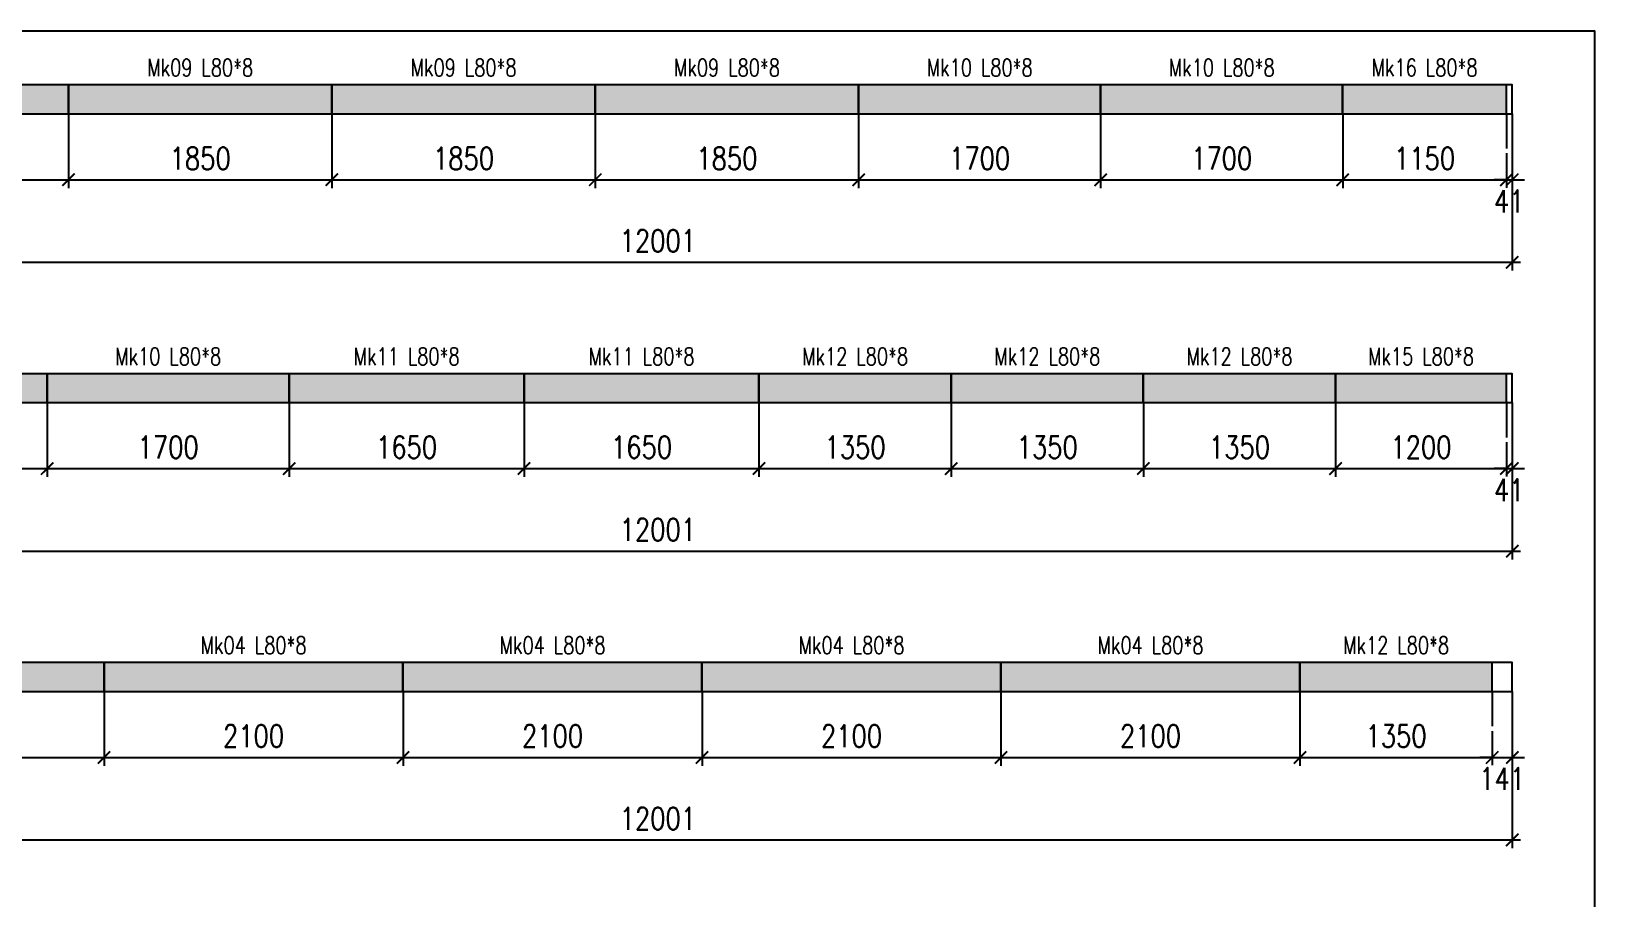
# Model space of a CAD drawing. Header units: millimetres. Extents: x -56 to 421004, y -1 to 91234.
# Drawn here: x 207586 to 218567, y 72323 to 78410 of the extents above; entities that cross this region are included whole.
import ezdxf
from ezdxf.enums import TextEntityAlignment as Align

# ---------------------------------------------------------------- set-up
doc = ezdxf.new("R2010")
doc.units = ezdxf.units.MM
doc.styles.add('EasyCutStyle', font='romans.shx', dxfattribs={"width": 0.8})
doc.styles.add('EasyCutStyleOptimezeBars', font='Romans.shx', dxfattribs={"width": 0.8})
doc.dimstyles.new('EasyCutDimOptimezeBars', dxfattribs={"dimscale": 57.971, "dimtxt": 2.7, "dimasz": 1.5, "dimexe": 1, "dimexo": 0, "dimgap": 1.25, "dimtad": 1, "dimdec": 1, "dimrnd": 0.5, "dimzin": 12, "dimdsep": 46, "dimtxsty": 'EasyCutStyleOptimezeBars', "dimblk": 'ARCHTICK', "dimblk1": 'ARCHTICK', "dimblk2": 'ARCHTICK', "dimcen": 1, "dimdle": 1, "dimclrd": 1, "dimclre": 1, "dimclrt": 3, "dimadec": 3, "dimazin": 0, "dimtfac": 1, "dimtdec": 1, "dimtix": 1, "dimtmove": 0, "dimatfit": 3, "dimfxl": 1, "dimtfill": 1, "dimtolj": 1, "dimtzin": 0, "dimarcsym": 0})

# ---------------------------------------------------------------- blocks, each defined once
blk = doc.blocks.new('_ArchTick')
at = {"color": 0, "linetype": 'ByBlock', "const_width": 0.15}
blk.add_lwpolyline([(-0.5, -0.5), (0.5, 0.5)], dxfattribs=at)
blk = doc.blocks.new('*D1241')
at = {"color": 1, "lineweight": -2}
for p, q in [((205997, 77831), (205997, 77309)), ((207847, 77831), (207847, 77309)), ((205939, 77367), (207905, 77367))]:
    blk.add_line(p, q, dxfattribs=at)
at = {"layer": 'Defpoints', "color": 0}
for p in [(205997, 77831), (207847, 77831), (207847, 77367)]:
    blk.add_point(p, dxfattribs=at)
at = {"color": 1, "lineweight": -2, "xscale": 86.9637, "yscale": 86.9637, "zscale": 86.9637, "rotation": 180}
blk.add_blockref('_ArchTick', (205997, 77367), dxfattribs=at)
at = {"color": 1, "lineweight": -2, "xscale": 86.9637, "yscale": 86.9637, "zscale": 86.9637}
blk.add_blockref('_ArchTick', (207847, 77367), dxfattribs=at)
at = {"color": 3, "insert": (206922, 77517), "char_height": 156.5, "attachment_point": 5, "style": 'EasyCutStyleOptimezeBars', "bg_fill": 3, "box_fill_scale": 1.1, "bg_fill_color": 256, "bg_fill_true_color": 13158600, "bg_fill_transparency": 9105272}
blk.add_mtext('\\A1;1850', dxfattribs=at)
blk = doc.blocks.new('*D1242')
at = {"color": 1, "lineweight": -2}
for p, q in [((207847, 77831), (207847, 77309)), ((209697, 77831), (209697, 77309)), ((207789, 77367), (209755, 77367))]:
    blk.add_line(p, q, dxfattribs=at)
at = {"layer": 'Defpoints', "color": 0}
for p in [(207847, 77831), (209697, 77831), (209697, 77367)]:
    blk.add_point(p, dxfattribs=at)
at = {"color": 1, "lineweight": -2, "xscale": 86.9637, "yscale": 86.9637, "zscale": 86.9637, "rotation": 180}
blk.add_blockref('_ArchTick', (207847, 77367), dxfattribs=at)
at = {"color": 1, "lineweight": -2, "xscale": 86.9637, "yscale": 86.9637, "zscale": 86.9637}
blk.add_blockref('_ArchTick', (209697, 77367), dxfattribs=at)
at = {"color": 3, "insert": (208772, 77517), "char_height": 156.5, "attachment_point": 5, "style": 'EasyCutStyleOptimezeBars', "bg_fill": 3, "box_fill_scale": 1.1, "bg_fill_color": 256, "bg_fill_true_color": 13158600, "bg_fill_transparency": 0}
blk.add_mtext('\\A1;1850', dxfattribs=at)
blk = doc.blocks.new('*D1243')
at = {"color": 1, "lineweight": -2}
for p, q in [((209697, 77831), (209697, 77309)), ((211547, 77831), (211547, 77309)), ((209639, 77367), (211605, 77367))]:
    blk.add_line(p, q, dxfattribs=at)
at = {"layer": 'Defpoints', "color": 0}
for p in [(209697, 77831), (211547, 77831), (211547, 77367)]:
    blk.add_point(p, dxfattribs=at)
at = {"color": 1, "lineweight": -2, "xscale": 86.9637, "yscale": 86.9637, "zscale": 86.9637, "rotation": 180}
blk.add_blockref('_ArchTick', (209697, 77367), dxfattribs=at)
at = {"color": 1, "lineweight": -2, "xscale": 86.9637, "yscale": 86.9637, "zscale": 86.9637}
blk.add_blockref('_ArchTick', (211547, 77367), dxfattribs=at)
at = {"color": 3, "insert": (210622, 77517), "char_height": 156.5, "attachment_point": 5, "style": 'EasyCutStyleOptimezeBars', "bg_fill": 3, "box_fill_scale": 1.1, "bg_fill_color": 256, "bg_fill_true_color": 13158600, "bg_fill_transparency": 3211264}
blk.add_mtext('\\A1;1850', dxfattribs=at)
blk = doc.blocks.new('*D1244')
at = {"color": 1, "lineweight": -2}
for p, q in [((211547, 77831), (211547, 77309)), ((213397, 77831), (213397, 77309)), ((211489, 77367), (213455, 77367))]:
    blk.add_line(p, q, dxfattribs=at)
at = {"layer": 'Defpoints', "color": 0}
for p in [(211547, 77831), (213397, 77831), (213397, 77367)]:
    blk.add_point(p, dxfattribs=at)
at = {"color": 1, "lineweight": -2, "xscale": 86.9637, "yscale": 86.9637, "zscale": 86.9637, "rotation": 180}
blk.add_blockref('_ArchTick', (211547, 77367), dxfattribs=at)
at = {"color": 1, "lineweight": -2, "xscale": 86.9637, "yscale": 86.9637, "zscale": 86.9637}
blk.add_blockref('_ArchTick', (213397, 77367), dxfattribs=at)
at = {"color": 3, "insert": (212472, 77517), "char_height": 156.5, "attachment_point": 5, "style": 'EasyCutStyleOptimezeBars', "bg_fill": 3, "box_fill_scale": 1.1, "bg_fill_color": 256, "bg_fill_true_color": 13158600, "bg_fill_transparency": 4211472}
blk.add_mtext('\\A1;1850', dxfattribs=at)
blk = doc.blocks.new('*D1245')
at = {"color": 1, "lineweight": -2}
for p, q in [((213397, 77831), (213397, 77309)), ((215097, 77831), (215097, 77309)), ((213339, 77367), (215155, 77367))]:
    blk.add_line(p, q, dxfattribs=at)
at = {"layer": 'Defpoints', "color": 0}
for p in [(213397, 77831), (215097, 77831), (215097, 77367)]:
    blk.add_point(p, dxfattribs=at)
at = {"color": 1, "lineweight": -2, "xscale": 86.9637, "yscale": 86.9637, "zscale": 86.9637, "rotation": 180}
blk.add_blockref('_ArchTick', (213397, 77367), dxfattribs=at)
at = {"color": 1, "lineweight": -2, "xscale": 86.9637, "yscale": 86.9637, "zscale": 86.9637}
blk.add_blockref('_ArchTick', (215097, 77367), dxfattribs=at)
at = {"color": 3, "insert": (214247, 77517), "char_height": 156.5, "attachment_point": 5, "style": 'EasyCutStyleOptimezeBars', "bg_fill": 3, "box_fill_scale": 1.1, "bg_fill_color": 256, "bg_fill_true_color": 13158600, "bg_fill_transparency": 0}
blk.add_mtext('\\A1;1700', dxfattribs=at)
blk = doc.blocks.new('*D1246')
at = {"color": 1, "lineweight": -2}
for p, q in [((215097, 77831), (215097, 77309)), ((216797, 77831), (216797, 77309)), ((215039, 77367), (216855, 77367))]:
    blk.add_line(p, q, dxfattribs=at)
at = {"layer": 'Defpoints', "color": 0}
for p in [(215097, 77831), (216797, 77831), (216797, 77367)]:
    blk.add_point(p, dxfattribs=at)
at = {"color": 1, "lineweight": -2, "xscale": 86.9637, "yscale": 86.9637, "zscale": 86.9637, "rotation": 180}
blk.add_blockref('_ArchTick', (215097, 77367), dxfattribs=at)
at = {"color": 1, "lineweight": -2, "xscale": 86.9637, "yscale": 86.9637, "zscale": 86.9637}
blk.add_blockref('_ArchTick', (216797, 77367), dxfattribs=at)
at = {"color": 3, "insert": (215947, 77517), "char_height": 156.5, "attachment_point": 5, "style": 'EasyCutStyleOptimezeBars', "bg_fill": 3, "box_fill_scale": 1.1, "bg_fill_color": 256, "bg_fill_true_color": 13158600, "bg_fill_transparency": 0}
blk.add_mtext('\\A1;1700', dxfattribs=at)
blk = doc.blocks.new('*D1247')
at = {"color": 1, "lineweight": -2}
for p, q in [((216797, 77831), (216797, 77309)), ((217947, 77831), (217947, 77309)), ((216739, 77367), (218005, 77367))]:
    blk.add_line(p, q, dxfattribs=at)
at = {"layer": 'Defpoints', "color": 0}
for p in [(216797, 77831), (217947, 77831), (217947, 77367)]:
    blk.add_point(p, dxfattribs=at)
at = {"color": 1, "lineweight": -2, "xscale": 86.9637, "yscale": 86.9637, "zscale": 86.9637, "rotation": 180}
blk.add_blockref('_ArchTick', (216797, 77367), dxfattribs=at)
at = {"color": 1, "lineweight": -2, "xscale": 86.9637, "yscale": 86.9637, "zscale": 86.9637}
blk.add_blockref('_ArchTick', (217947, 77367), dxfattribs=at)
at = {"color": 3, "insert": (217372, 77517), "char_height": 156.5, "attachment_point": 5, "style": 'EasyCutStyleOptimezeBars', "bg_fill": 3, "box_fill_scale": 1.1, "bg_fill_color": 256, "bg_fill_true_color": 13158600, "bg_fill_transparency": 6116656}
blk.add_mtext('\\A1;1150', dxfattribs=at)
blk = doc.blocks.new('*D1248')
at = {"color": 1, "lineweight": -2}
for p, q in [((217947, 77831), (217947, 77309)), ((217988, 77831), (217988, 77309)), ((217947, 77367), (217860, 77367)), ((217947, 77367), (217988, 77367)), ((217988, 77367), (218075, 77367))]:
    blk.add_line(p, q, dxfattribs=at)
at = {"layer": 'Defpoints', "color": 0}
for p in [(217947, 77831), (217988, 77831), (217988, 77367)]:
    blk.add_point(p, dxfattribs=at)
at = {"color": 1, "lineweight": -2, "xscale": 86.9637, "yscale": 86.9637, "zscale": 86.9637}
blk.add_blockref('_ArchTick', (217947, 77367), dxfattribs=at)
at = {"color": 1, "lineweight": -2, "xscale": 86.9637, "yscale": 86.9637, "zscale": 86.9637, "rotation": 180}
blk.add_blockref('_ArchTick', (217988, 77367), dxfattribs=at)
at = {"color": 3, "char_height": 156.5, "attachment_point": 5, "style": 'EasyCutStyleOptimezeBars', "bg_fill": 3, "box_fill_scale": 1.1, "bg_fill_color": 256, "bg_fill_true_color": 13158600}
for s, insert, bg_fill_transparency in [('\\A1;', (217967, 77570), 6056976), ('\\A1;41', (217967, 77216), 9101660)]:
    blk.add_mtext(s, dxfattribs=dict(at, insert=insert, bg_fill_transparency=bg_fill_transparency))
blk = doc.blocks.new('*D1249')
at = {"color": 1, "lineweight": -2}
for p, q in [((205987, 77831), (205987, 76729)), ((217988, 77831), (217988, 76729)), ((205929, 76787), (218046, 76787))]:
    blk.add_line(p, q, dxfattribs=at)
at = {"layer": 'Defpoints', "color": 0}
for p in [(205987, 77831), (217988, 77831), (217988, 76787)]:
    blk.add_point(p, dxfattribs=at)
at = {"color": 1, "lineweight": -2, "xscale": 86.9637, "yscale": 86.9637, "zscale": 86.9637, "rotation": 180}
blk.add_blockref('_ArchTick', (205987, 76787), dxfattribs=at)
at = {"color": 1, "lineweight": -2, "xscale": 86.9637, "yscale": 86.9637, "zscale": 86.9637}
blk.add_blockref('_ArchTick', (217988, 76787), dxfattribs=at)
at = {"color": 3, "insert": (211987, 76938), "char_height": 156.5, "attachment_point": 5, "style": 'EasyCutStyleOptimezeBars', "bg_fill": 3, "box_fill_scale": 1.1, "bg_fill_color": 256, "bg_fill_true_color": 13158600, "bg_fill_transparency": 6168064}
blk.add_mtext('\\A1;12001', dxfattribs=at)
blk = doc.blocks.new('*D1251')
at = {"color": 1, "lineweight": -2}
for p, q in [((205997, 75801), (205997, 75280)), ((207697, 75801), (207697, 75280)), ((205939, 75338), (207755, 75338))]:
    blk.add_line(p, q, dxfattribs=at)
at = {"layer": 'Defpoints', "color": 0}
for p in [(205997, 75801), (207697, 75801), (207697, 75338)]:
    blk.add_point(p, dxfattribs=at)
at = {"color": 1, "lineweight": -2, "xscale": 86.9637, "yscale": 86.9637, "zscale": 86.9637, "rotation": 180}
blk.add_blockref('_ArchTick', (205997, 75338), dxfattribs=at)
at = {"color": 1, "lineweight": -2, "xscale": 86.9637, "yscale": 86.9637, "zscale": 86.9637}
blk.add_blockref('_ArchTick', (207697, 75338), dxfattribs=at)
at = {"color": 3, "insert": (206847, 75488), "char_height": 156.5, "attachment_point": 5, "style": 'EasyCutStyleOptimezeBars', "bg_fill": 3, "box_fill_scale": 1.1, "bg_fill_color": 256, "bg_fill_true_color": 13158600, "bg_fill_transparency": 6354220}
blk.add_mtext('\\A1;1700', dxfattribs=at)
blk = doc.blocks.new('*D1252')
at = {"color": 1, "lineweight": -2}
for p, q in [((207697, 75801), (207697, 75280)), ((209397, 75801), (209397, 75280)), ((207639, 75338), (209455, 75338))]:
    blk.add_line(p, q, dxfattribs=at)
at = {"layer": 'Defpoints', "color": 0}
for p in [(207697, 75801), (209397, 75801), (209397, 75338)]:
    blk.add_point(p, dxfattribs=at)
at = {"color": 1, "lineweight": -2, "xscale": 86.9637, "yscale": 86.9637, "zscale": 86.9637, "rotation": 180}
blk.add_blockref('_ArchTick', (207697, 75338), dxfattribs=at)
at = {"color": 1, "lineweight": -2, "xscale": 86.9637, "yscale": 86.9637, "zscale": 86.9637}
blk.add_blockref('_ArchTick', (209397, 75338), dxfattribs=at)
at = {"color": 3, "insert": (208547, 75488), "char_height": 156.5, "attachment_point": 5, "style": 'EasyCutStyleOptimezeBars', "bg_fill": 3, "box_fill_scale": 1.1, "bg_fill_color": 256, "bg_fill_true_color": 13158600, "bg_fill_transparency": 9111980}
blk.add_mtext('\\A1;1700', dxfattribs=at)
blk = doc.blocks.new('*D1253')
at = {"color": 1, "lineweight": -2}
for p, q in [((209397, 75801), (209397, 75280)), ((211047, 75801), (211047, 75280)), ((209339, 75338), (211105, 75338))]:
    blk.add_line(p, q, dxfattribs=at)
at = {"layer": 'Defpoints', "color": 0}
for p in [(209397, 75801), (211047, 75801), (211047, 75338)]:
    blk.add_point(p, dxfattribs=at)
at = {"color": 1, "lineweight": -2, "xscale": 86.9637, "yscale": 86.9637, "zscale": 86.9637, "rotation": 180}
blk.add_blockref('_ArchTick', (209397, 75338), dxfattribs=at)
at = {"color": 1, "lineweight": -2, "xscale": 86.9637, "yscale": 86.9637, "zscale": 86.9637}
blk.add_blockref('_ArchTick', (211047, 75338), dxfattribs=at)
at = {"color": 3, "insert": (210222, 75488), "char_height": 156.5, "attachment_point": 5, "style": 'EasyCutStyleOptimezeBars', "bg_fill": 3, "box_fill_scale": 1.1, "bg_fill_color": 256, "bg_fill_true_color": 13158600, "bg_fill_transparency": 6504400}
blk.add_mtext('\\A1;1650', dxfattribs=at)
blk = doc.blocks.new('*D1254')
at = {"color": 1, "lineweight": -2}
for p, q in [((211047, 75801), (211047, 75280)), ((212697, 75801), (212697, 75280)), ((210989, 75338), (212755, 75338))]:
    blk.add_line(p, q, dxfattribs=at)
at = {"layer": 'Defpoints', "color": 0}
for p in [(211047, 75801), (212697, 75801), (212697, 75338)]:
    blk.add_point(p, dxfattribs=at)
at = {"color": 1, "lineweight": -2, "xscale": 86.9637, "yscale": 86.9637, "zscale": 86.9637, "rotation": 180}
blk.add_blockref('_ArchTick', (211047, 75338), dxfattribs=at)
at = {"color": 1, "lineweight": -2, "xscale": 86.9637, "yscale": 86.9637, "zscale": 86.9637}
blk.add_blockref('_ArchTick', (212697, 75338), dxfattribs=at)
at = {"color": 3, "insert": (211872, 75488), "char_height": 156.5, "attachment_point": 5, "style": 'EasyCutStyleOptimezeBars', "bg_fill": 3, "box_fill_scale": 1.1, "bg_fill_color": 256, "bg_fill_true_color": 13158600, "bg_fill_transparency": 4259909}
blk.add_mtext('\\A1;1650', dxfattribs=at)
blk = doc.blocks.new('*D1255')
at = {"color": 1, "lineweight": -2}
for p, q in [((212697, 75801), (212697, 75280)), ((214047, 75801), (214047, 75280)), ((212639, 75338), (214105, 75338))]:
    blk.add_line(p, q, dxfattribs=at)
at = {"layer": 'Defpoints', "color": 0}
for p in [(212697, 75801), (214047, 75801), (214047, 75338)]:
    blk.add_point(p, dxfattribs=at)
at = {"color": 1, "lineweight": -2, "xscale": 86.9637, "yscale": 86.9637, "zscale": 86.9637, "rotation": 180}
blk.add_blockref('_ArchTick', (212697, 75338), dxfattribs=at)
at = {"color": 1, "lineweight": -2, "xscale": 86.9637, "yscale": 86.9637, "zscale": 86.9637}
blk.add_blockref('_ArchTick', (214047, 75338), dxfattribs=at)
at = {"color": 3, "insert": (213372, 75488), "char_height": 156.5, "attachment_point": 5, "style": 'EasyCutStyleOptimezeBars', "bg_fill": 3, "box_fill_scale": 1.1, "bg_fill_color": 256, "bg_fill_true_color": 13158600, "bg_fill_transparency": 0}
blk.add_mtext('\\A1;1350', dxfattribs=at)
blk = doc.blocks.new('*D1256')
at = {"color": 1, "lineweight": -2}
for p, q in [((214047, 75801), (214047, 75280)), ((215397, 75801), (215397, 75280)), ((213989, 75338), (215455, 75338))]:
    blk.add_line(p, q, dxfattribs=at)
at = {"layer": 'Defpoints', "color": 0}
for p in [(214047, 75801), (215397, 75801), (215397, 75338)]:
    blk.add_point(p, dxfattribs=at)
at = {"color": 1, "lineweight": -2, "xscale": 86.9637, "yscale": 86.9637, "zscale": 86.9637, "rotation": 180}
blk.add_blockref('_ArchTick', (214047, 75338), dxfattribs=at)
at = {"color": 1, "lineweight": -2, "xscale": 86.9637, "yscale": 86.9637, "zscale": 86.9637}
blk.add_blockref('_ArchTick', (215397, 75338), dxfattribs=at)
at = {"color": 3, "insert": (214722, 75488), "char_height": 156.5, "attachment_point": 5, "style": 'EasyCutStyleOptimezeBars', "bg_fill": 3, "box_fill_scale": 1.1, "bg_fill_color": 256, "bg_fill_true_color": 13158600, "bg_fill_transparency": 4401912}
blk.add_mtext('\\A1;1350', dxfattribs=at)
blk = doc.blocks.new('*D1257')
at = {"color": 1, "lineweight": -2}
for p, q in [((215397, 75801), (215397, 75280)), ((216747, 75801), (216747, 75280)), ((215339, 75338), (216805, 75338))]:
    blk.add_line(p, q, dxfattribs=at)
at = {"layer": 'Defpoints', "color": 0}
for p in [(215397, 75801), (216747, 75801), (216747, 75338)]:
    blk.add_point(p, dxfattribs=at)
at = {"color": 1, "lineweight": -2, "xscale": 86.9637, "yscale": 86.9637, "zscale": 86.9637, "rotation": 180}
blk.add_blockref('_ArchTick', (215397, 75338), dxfattribs=at)
at = {"color": 1, "lineweight": -2, "xscale": 86.9637, "yscale": 86.9637, "zscale": 86.9637}
blk.add_blockref('_ArchTick', (216747, 75338), dxfattribs=at)
at = {"color": 3, "insert": (216072, 75488), "char_height": 156.5, "attachment_point": 5, "style": 'EasyCutStyleOptimezeBars', "bg_fill": 3, "box_fill_scale": 1.1, "bg_fill_color": 256, "bg_fill_true_color": 13158600, "bg_fill_transparency": 6525456}
blk.add_mtext('\\A1;1350', dxfattribs=at)
blk = doc.blocks.new('*D1258')
at = {"color": 1, "lineweight": -2}
for p, q in [((216747, 75801), (216747, 75280)), ((217947, 75801), (217947, 75280)), ((216689, 75338), (218005, 75338))]:
    blk.add_line(p, q, dxfattribs=at)
at = {"layer": 'Defpoints', "color": 0}
for p in [(216747, 75801), (217947, 75801), (217947, 75338)]:
    blk.add_point(p, dxfattribs=at)
at = {"color": 1, "lineweight": -2, "xscale": 86.9637, "yscale": 86.9637, "zscale": 86.9637, "rotation": 180}
blk.add_blockref('_ArchTick', (216747, 75338), dxfattribs=at)
at = {"color": 1, "lineweight": -2, "xscale": 86.9637, "yscale": 86.9637, "zscale": 86.9637}
blk.add_blockref('_ArchTick', (217947, 75338), dxfattribs=at)
at = {"color": 3, "insert": (217347, 75488), "char_height": 156.5, "attachment_point": 5, "style": 'EasyCutStyleOptimezeBars', "bg_fill": 3, "box_fill_scale": 1.1, "bg_fill_color": 256, "bg_fill_true_color": 13158600, "bg_fill_transparency": 6533984}
blk.add_mtext('\\A1;1200', dxfattribs=at)
blk = doc.blocks.new('*D1259')
at = {"color": 1, "lineweight": -2}
for p, q in [((217947, 75801), (217947, 75280)), ((217988, 75801), (217988, 75280)), ((217947, 75338), (217860, 75338)), ((217947, 75338), (217988, 75338)), ((217988, 75338), (218075, 75338))]:
    blk.add_line(p, q, dxfattribs=at)
at = {"layer": 'Defpoints', "color": 0}
for p in [(217947, 75801), (217988, 75801), (217988, 75338)]:
    blk.add_point(p, dxfattribs=at)
at = {"color": 1, "lineweight": -2, "xscale": 86.9637, "yscale": 86.9637, "zscale": 86.9637}
blk.add_blockref('_ArchTick', (217947, 75338), dxfattribs=at)
at = {"color": 1, "lineweight": -2, "xscale": 86.9637, "yscale": 86.9637, "zscale": 86.9637, "rotation": 180}
blk.add_blockref('_ArchTick', (217988, 75338), dxfattribs=at)
at = {"color": 3, "char_height": 156.5, "attachment_point": 5, "style": 'EasyCutStyleOptimezeBars', "bg_fill": 3, "box_fill_scale": 1.1, "bg_fill_color": 256, "bg_fill_true_color": 13158600, "bg_fill_transparency": 0}
for s, insert in [('\\A1;', (217967, 75540)), ('\\A1;41', (217967, 75187))]:
    blk.add_mtext(s, dxfattribs=dict(at, insert=insert))
blk = doc.blocks.new('*D1260')
at = {"color": 1, "lineweight": -2}
for p, q in [((205987, 75801), (205987, 74700)), ((217988, 75801), (217988, 74700)), ((205929, 74758), (218046, 74758))]:
    blk.add_line(p, q, dxfattribs=at)
at = {"layer": 'Defpoints', "color": 0}
for p in [(205987, 75801), (217988, 75801), (217988, 74758)]:
    blk.add_point(p, dxfattribs=at)
at = {"color": 1, "lineweight": -2, "xscale": 86.9637, "yscale": 86.9637, "zscale": 86.9637, "rotation": 180}
blk.add_blockref('_ArchTick', (205987, 74758), dxfattribs=at)
at = {"color": 1, "lineweight": -2, "xscale": 86.9637, "yscale": 86.9637, "zscale": 86.9637}
blk.add_blockref('_ArchTick', (217988, 74758), dxfattribs=at)
at = {"color": 3, "insert": (211987, 74909), "char_height": 156.5, "attachment_point": 5, "style": 'EasyCutStyleOptimezeBars', "bg_fill": 3, "box_fill_scale": 1.1, "bg_fill_color": 256, "bg_fill_true_color": 13158600, "bg_fill_transparency": 6580224}
blk.add_mtext('\\A1;12001', dxfattribs=at)
blk = doc.blocks.new('*D1262')
at = {"color": 1, "lineweight": -2}
for p, q in [((205997, 73772), (205997, 73250)), ((208097, 73772), (208097, 73250)), ((205939, 73308), (208155, 73308))]:
    blk.add_line(p, q, dxfattribs=at)
at = {"layer": 'Defpoints', "color": 0}
for p in [(205997, 73772), (208097, 73772), (208097, 73308)]:
    blk.add_point(p, dxfattribs=at)
at = {"color": 1, "lineweight": -2, "xscale": 86.9637, "yscale": 86.9637, "zscale": 86.9637, "rotation": 180}
blk.add_blockref('_ArchTick', (205997, 73308), dxfattribs=at)
at = {"color": 1, "lineweight": -2, "xscale": 86.9637, "yscale": 86.9637, "zscale": 86.9637}
blk.add_blockref('_ArchTick', (208097, 73308), dxfattribs=at)
at = {"color": 3, "insert": (207047, 73459), "char_height": 156.5, "attachment_point": 5, "style": 'EasyCutStyleOptimezeBars', "bg_fill": 3, "box_fill_scale": 1.1, "bg_fill_color": 256, "bg_fill_true_color": 13158600, "bg_fill_transparency": 0}
blk.add_mtext('\\A1;2100', dxfattribs=at)
blk = doc.blocks.new('*D1263')
at = {"color": 1, "lineweight": -2}
for p, q in [((208097, 73772), (208097, 73250)), ((210197, 73772), (210197, 73250)), ((208039, 73308), (210255, 73308))]:
    blk.add_line(p, q, dxfattribs=at)
at = {"layer": 'Defpoints', "color": 0}
for p in [(208097, 73772), (210197, 73772), (210197, 73308)]:
    blk.add_point(p, dxfattribs=at)
at = {"color": 1, "lineweight": -2, "xscale": 86.9637, "yscale": 86.9637, "zscale": 86.9637, "rotation": 180}
blk.add_blockref('_ArchTick', (208097, 73308), dxfattribs=at)
at = {"color": 1, "lineweight": -2, "xscale": 86.9637, "yscale": 86.9637, "zscale": 86.9637}
blk.add_blockref('_ArchTick', (210197, 73308), dxfattribs=at)
at = {"color": 3, "insert": (209147, 73459), "char_height": 156.5, "attachment_point": 5, "style": 'EasyCutStyleOptimezeBars', "bg_fill": 3, "box_fill_scale": 1.1, "bg_fill_color": 256, "bg_fill_true_color": 13158600, "bg_fill_transparency": 9115592}
blk.add_mtext('\\A1;2100', dxfattribs=at)
blk = doc.blocks.new('*D1264')
at = {"color": 1, "lineweight": -2}
for p, q in [((210197, 73772), (210197, 73250)), ((212297, 73772), (212297, 73250)), ((210139, 73308), (212355, 73308))]:
    blk.add_line(p, q, dxfattribs=at)
at = {"layer": 'Defpoints', "color": 0}
for p in [(210197, 73772), (212297, 73772), (212297, 73308)]:
    blk.add_point(p, dxfattribs=at)
at = {"color": 1, "lineweight": -2, "xscale": 86.9637, "yscale": 86.9637, "zscale": 86.9637, "rotation": 180}
blk.add_blockref('_ArchTick', (210197, 73308), dxfattribs=at)
at = {"color": 1, "lineweight": -2, "xscale": 86.9637, "yscale": 86.9637, "zscale": 86.9637}
blk.add_blockref('_ArchTick', (212297, 73308), dxfattribs=at)
at = {"color": 3, "insert": (211247, 73459), "char_height": 156.5, "attachment_point": 5, "style": 'EasyCutStyleOptimezeBars', "bg_fill": 3, "box_fill_scale": 1.1, "bg_fill_color": 256, "bg_fill_true_color": 13158600, "bg_fill_transparency": 6738048}
blk.add_mtext('\\A1;2100', dxfattribs=at)
blk = doc.blocks.new('*D1265')
at = {"color": 1, "lineweight": -2}
for p, q in [((212297, 73772), (212297, 73250)), ((214397, 73772), (214397, 73250)), ((212239, 73308), (214455, 73308))]:
    blk.add_line(p, q, dxfattribs=at)
at = {"layer": 'Defpoints', "color": 0}
for p in [(212297, 73772), (214397, 73772), (214397, 73308)]:
    blk.add_point(p, dxfattribs=at)
at = {"color": 1, "lineweight": -2, "xscale": 86.9637, "yscale": 86.9637, "zscale": 86.9637, "rotation": 180}
blk.add_blockref('_ArchTick', (212297, 73308), dxfattribs=at)
at = {"color": 1, "lineweight": -2, "xscale": 86.9637, "yscale": 86.9637, "zscale": 86.9637}
blk.add_blockref('_ArchTick', (214397, 73308), dxfattribs=at)
at = {"color": 3, "insert": (213347, 73459), "char_height": 156.5, "attachment_point": 5, "style": 'EasyCutStyleOptimezeBars', "bg_fill": 3, "box_fill_scale": 1.1, "bg_fill_color": 256, "bg_fill_true_color": 13158600, "bg_fill_transparency": 7929972}
blk.add_mtext('\\A1;2100', dxfattribs=at)
blk = doc.blocks.new('*D1266')
at = {"color": 1, "lineweight": -2}
for p, q in [((214397, 73772), (214397, 73250)), ((216497, 73772), (216497, 73250)), ((214339, 73308), (216555, 73308))]:
    blk.add_line(p, q, dxfattribs=at)
at = {"layer": 'Defpoints', "color": 0}
for p in [(214397, 73772), (216497, 73772), (216497, 73308)]:
    blk.add_point(p, dxfattribs=at)
at = {"color": 1, "lineweight": -2, "xscale": 86.9637, "yscale": 86.9637, "zscale": 86.9637, "rotation": 180}
blk.add_blockref('_ArchTick', (214397, 73308), dxfattribs=at)
at = {"color": 1, "lineweight": -2, "xscale": 86.9637, "yscale": 86.9637, "zscale": 86.9637}
blk.add_blockref('_ArchTick', (216497, 73308), dxfattribs=at)
at = {"color": 3, "insert": (215447, 73459), "char_height": 156.5, "attachment_point": 5, "style": 'EasyCutStyleOptimezeBars', "bg_fill": 3, "box_fill_scale": 1.1, "bg_fill_color": 256, "bg_fill_true_color": 13158600, "bg_fill_transparency": 0}
blk.add_mtext('\\A1;2100', dxfattribs=at)
blk = doc.blocks.new('*D1267')
at = {"color": 1, "lineweight": -2}
for p, q in [((216497, 73772), (216497, 73250)), ((217847, 73772), (217847, 73250)), ((216439, 73308), (217905, 73308))]:
    blk.add_line(p, q, dxfattribs=at)
at = {"layer": 'Defpoints', "color": 0}
for p in [(216497, 73772), (217847, 73772), (217847, 73308)]:
    blk.add_point(p, dxfattribs=at)
at = {"color": 1, "lineweight": -2, "xscale": 86.9637, "yscale": 86.9637, "zscale": 86.9637, "rotation": 180}
blk.add_blockref('_ArchTick', (216497, 73308), dxfattribs=at)
at = {"color": 1, "lineweight": -2, "xscale": 86.9637, "yscale": 86.9637, "zscale": 86.9637}
blk.add_blockref('_ArchTick', (217847, 73308), dxfattribs=at)
at = {"color": 3, "insert": (217172, 73459), "char_height": 156.5, "attachment_point": 5, "style": 'EasyCutStyleOptimezeBars', "bg_fill": 3, "box_fill_scale": 1.1, "bg_fill_color": 256, "bg_fill_true_color": 13158600, "bg_fill_transparency": 4837207}
blk.add_mtext('\\A1;1350', dxfattribs=at)
blk = doc.blocks.new('*D1268')
at = {"color": 1, "lineweight": -2}
for p, q in [((217847, 73772), (217847, 73250)), ((217988, 73772), (217988, 73250)), ((217847, 73308), (217760, 73308)), ((217847, 73308), (217988, 73308)), ((217988, 73308), (218075, 73308))]:
    blk.add_line(p, q, dxfattribs=at)
at = {"layer": 'Defpoints', "color": 0}
for p in [(217847, 73772), (217988, 73772), (217988, 73308)]:
    blk.add_point(p, dxfattribs=at)
at = {"color": 1, "lineweight": -2, "xscale": 86.9637, "yscale": 86.9637, "zscale": 86.9637}
blk.add_blockref('_ArchTick', (217847, 73308), dxfattribs=at)
at = {"color": 1, "lineweight": -2, "xscale": 86.9637, "yscale": 86.9637, "zscale": 86.9637, "rotation": 180}
blk.add_blockref('_ArchTick', (217988, 73308), dxfattribs=at)
at = {"color": 3, "char_height": 156.5, "attachment_point": 5, "style": 'EasyCutStyleOptimezeBars', "bg_fill": 3, "box_fill_scale": 1.1, "bg_fill_color": 256, "bg_fill_true_color": 13158600}
for s, insert, bg_fill_transparency in [('\\A1;', (217917, 73511), 4837207), ('\\A1;141', (217917, 73158), 0)]:
    blk.add_mtext(s, dxfattribs=dict(at, insert=insert, bg_fill_transparency=bg_fill_transparency))
blk = doc.blocks.new('*D1269')
at = {"color": 1, "lineweight": -2}
for p, q in [((205987, 73772), (205987, 72671)), ((217988, 73772), (217988, 72671)), ((205929, 72729), (218046, 72729))]:
    blk.add_line(p, q, dxfattribs=at)
at = {"layer": 'Defpoints', "color": 0}
for p in [(205987, 73772), (217988, 73772), (217988, 72729)]:
    blk.add_point(p, dxfattribs=at)
at = {"color": 1, "lineweight": -2, "xscale": 86.9637, "yscale": 86.9637, "zscale": 86.9637, "rotation": 180}
blk.add_blockref('_ArchTick', (205987, 72729), dxfattribs=at)
at = {"color": 1, "lineweight": -2, "xscale": 86.9637, "yscale": 86.9637, "zscale": 86.9637}
blk.add_blockref('_ArchTick', (217988, 72729), dxfattribs=at)
at = {"color": 3, "insert": (211987, 72879), "char_height": 156.5, "attachment_point": 5, "style": 'EasyCutStyleOptimezeBars', "bg_fill": 3, "box_fill_scale": 1.1, "bg_fill_color": 256, "bg_fill_true_color": 13158600, "bg_fill_transparency": 6815696}
blk.add_mtext('\\A1;12001', dxfattribs=at)

msp = doc.modelspace()

# ---------------------------------------------------------------- linework, layer by layer
at = {"color": 5}
msp.add_lwpolyline([(201348.56, 66235.37), (218567.37, 66235.37), (218567.37, 78410.29), (201348.56, 78410.29)], close=True, dxfattribs=at)
at = {"color": 231, "true_color": 0xfd58be}
for points in [[(205986.62, 77830.53), (217987.62, 77830.53), (217987.62, 78033.45), (205986.62, 78033.45)], [(205986.62, 75801.38), (217987.62, 75801.38), (217987.62, 76004.3), (205986.62, 76004.3)], [(205986.62, 73772.23), (217987.62, 73772.23), (217987.62, 73975.14), (205986.62, 73975.14)]]:
    msp.add_lwpolyline(points, close=True, dxfattribs=at)
at = {"color": 7}
for points in [[(205996.62, 77830.53), (207846.62, 77830.53), (207846.62, 78033.45), (205996.62, 78033.45)], [(207846.62, 77830.53), (209696.62, 77830.53), (209696.62, 78033.45), (207846.62, 78033.45)], [(209696.62, 77830.53), (211546.62, 77830.53), (211546.62, 78033.45), (209696.62, 78033.45)], [(211546.62, 77830.53), (213396.62, 77830.53), (213396.62, 78033.45), (211546.62, 78033.45)], [(213396.62, 77830.53), (215096.62, 77830.53), (215096.62, 78033.45), (213396.62, 78033.45)], [(215096.62, 77830.53), (216796.62, 77830.53), (216796.62, 78033.45), (215096.62, 78033.45)], [(216796.62, 77830.53), (217946.62, 77830.53), (217946.62, 78033.45), (216796.62, 78033.45)], [(205996.62, 75801.38), (207696.62, 75801.38), (207696.62, 76004.3), (205996.62, 76004.3)], [(207696.62, 75801.38), (209396.62, 75801.38), (209396.62, 76004.3), (207696.62, 76004.3)], [(209396.62, 75801.38), (211046.62, 75801.38), (211046.62, 76004.3), (209396.62, 76004.3)], [(211046.62, 75801.38), (212696.62, 75801.38), (212696.62, 76004.3), (211046.62, 76004.3)], [(212696.62, 75801.38), (214046.62, 75801.38), (214046.62, 76004.3), (212696.62, 76004.3)], [(214046.62, 75801.38), (215396.62, 75801.38), (215396.62, 76004.3), (214046.62, 76004.3)], [(215396.62, 75801.38), (216746.62, 75801.38), (216746.62, 76004.3), (215396.62, 76004.3)], [(216746.62, 75801.38), (217946.62, 75801.38), (217946.62, 76004.3), (216746.62, 76004.3)], [(205996.62, 73772.23), (208096.62, 73772.23), (208096.62, 73975.14), (205996.62, 73975.14)], [(208096.62, 73772.23), (210196.62, 73772.23), (210196.62, 73975.14), (208096.62, 73975.14)], [(210196.62, 73772.23), (212296.62, 73772.23), (212296.62, 73975.14), (210196.62, 73975.14)], [(212296.62, 73772.23), (214396.62, 73772.23), (214396.62, 73975.14), (212296.62, 73975.14)], [(214396.62, 73772.23), (216496.62, 73772.23), (216496.62, 73975.14), (214396.62, 73975.14)], [(216496.62, 73772.23), (217846.62, 73772.23), (217846.62, 73975.14), (216496.62, 73975.14)]]:
    msp.add_lwpolyline(points, close=True, dxfattribs=at)
at = {"color": 54, "true_color": 0x9f8817}
for points in [[(205996.62, 77830.53), (207846.62, 77830.53), (205996.62, 78033.45), (207846.62, 78033.45)], [(207846.62, 77830.53), (209696.62, 77830.53), (207846.62, 78033.45), (209696.62, 78033.45)], [(209696.62, 77830.53), (211546.62, 77830.53), (209696.62, 78033.45), (211546.62, 78033.45)], [(211546.62, 77830.53), (213396.62, 77830.53), (211546.62, 78033.45), (213396.62, 78033.45)]]:
    msp.add_solid(points, dxfattribs=at)
at = {"color": 44, "true_color": 0x9c7d17}
for points in [[(213396.62, 77830.53), (215096.62, 77830.53), (213396.62, 78033.45), (215096.62, 78033.45)], [(215096.62, 77830.53), (216796.62, 77830.53), (215096.62, 78033.45), (216796.62, 78033.45)], [(205996.62, 75801.38), (207696.62, 75801.38), (205996.62, 76004.3), (207696.62, 76004.3)], [(207696.62, 75801.38), (209396.62, 75801.38), (207696.62, 76004.3), (209396.62, 76004.3)]]:
    msp.add_solid(points, dxfattribs=at)
at = {"color": 34, "true_color": 0x945717}
msp.add_solid([(216796.62, 77830.53), (217946.62, 77830.53), (216796.62, 78033.45), (217946.62, 78033.45)], dxfattribs=at)
at = {"color": 44, "true_color": 0x9b7917}
for points in [[(209396.62, 75801.38), (211046.62, 75801.38), (209396.62, 76004.3), (211046.62, 76004.3)], [(211046.62, 75801.38), (212696.62, 75801.38), (211046.62, 76004.3), (212696.62, 76004.3)]]:
    msp.add_solid(points, dxfattribs=at)
at = {"color": 44, "true_color": 0x976517}
for points in [[(212696.62, 75801.38), (214046.62, 75801.38), (212696.62, 76004.3), (214046.62, 76004.3)], [(214046.62, 75801.38), (215396.62, 75801.38), (214046.62, 76004.3), (215396.62, 76004.3)], [(215396.62, 75801.38), (216746.62, 75801.38), (215396.62, 76004.3), (216746.62, 76004.3)], [(216496.62, 73772.23), (217846.62, 73772.23), (216496.62, 73975.14), (217846.62, 73975.14)]]:
    msp.add_solid(points, dxfattribs=at)
at = {"color": 34, "true_color": 0x945b17}
msp.add_solid([(216746.62, 75801.38), (217946.62, 75801.38), (216746.62, 76004.3), (217946.62, 76004.3)], dxfattribs=at)
at = {"color": 54, "true_color": 0xa39a17}
for points in [[(205996.62, 73772.23), (208096.62, 73772.23), (205996.62, 73975.14), (208096.62, 73975.14)], [(208096.62, 73772.23), (210196.62, 73772.23), (208096.62, 73975.14), (210196.62, 73975.14)], [(210196.62, 73772.23), (212296.62, 73772.23), (210196.62, 73975.14), (212296.62, 73975.14)], [(212296.62, 73772.23), (214396.62, 73772.23), (212296.62, 73975.14), (214396.62, 73975.14)], [(214396.62, 73772.23), (216496.62, 73772.23), (214396.62, 73975.14), (216496.62, 73975.14)]]:
    msp.add_solid(points, dxfattribs=at)

# ---------------------------------------------------------------- texts
at = {"style": 'EasyCutStyle', "width": 0.75}
for s, p in [('Mk09 L80*8', (208772.62, 78094.32)), ('Mk09 L80*8', (210622.62, 78094.32)), ('Mk09 L80*8', (212472.62, 78094.32)), ('Mk10 L80*8', (214247.62, 78094.32)), ('Mk10 L80*8', (215947.62, 78094.32)), ('Mk16 L80*8', (217372.62, 78094.32)), ('Mk10 L80*8', (208547.62, 76065.17)), ('Mk11 L80*8', (210222.62, 76065.17)), ('Mk11 L80*8', (211872.62, 76065.17)), ('Mk12 L80*8', (213372.62, 76065.17)), ('Mk12 L80*8', (214722.62, 76065.17)), ('Mk12 L80*8', (216072.62, 76065.17)), ('Mk15 L80*8', (217347.62, 76065.17)), ('Mk04 L80*8', (209147.62, 74036.02)), ('Mk04 L80*8', (211247.62, 74036.02)), ('Mk04 L80*8', (213347.62, 74036.02)), ('Mk04 L80*8', (215447.62, 74036.02)), ('Mk12 L80*8', (217172.62, 74036.02))]:
    msp.add_text(s, height=121.749, dxfattribs=at).set_placement(p, align=Align.CENTER)

# ---------------------------------------------------------------- next in the draw order: dimensions: what is measured, and where the dimension line sits
for base, p1, p2, picture, middle in [((207846.62, 77366.73), (205996.62, 77830.53), (207846.62, 77830.53), '*D1241', (206921.62, 77517.47)), ((207696.62, 75337.57), (205996.62, 75801.38), (207696.62, 75801.38), '*D1251', (206846.62, 75488.31)), ((208096.62, 73308.42), (205996.62, 73772.23), (208096.62, 73772.23), '*D1262', (207046.62, 73459.16))]:
    dim = msp.add_linear_dim(base=base, p1=p1, p2=p2, dimstyle='EasyCutDimOptimezeBars', override={"dimscale": 57.9758, "dimtad": 1})
    dim.commit()
    dim.dimension.update_dxf_attribs({"geometry": picture, "text_midpoint": middle})

# ---------------------------------------------------------------- next in the draw order: dimensions: what is measured, and where the dimension line sits
for base, p1, p2, picture, middle in [((209696.62, 77366.73), (207846.62, 77830.53), (209696.62, 77830.53), '*D1242', (208771.62, 77517.47)), ((209396.62, 75337.57), (207696.62, 75801.38), (209396.62, 75801.38), '*D1252', (208546.62, 75488.31)), ((210196.62, 73308.42), (208096.62, 73772.23), (210196.62, 73772.23), '*D1263', (209146.62, 73459.16))]:
    dim = msp.add_linear_dim(base=base, p1=p1, p2=p2, dimstyle='EasyCutDimOptimezeBars', override={"dimscale": 57.9758, "dimtad": 1})
    dim.commit()
    dim.dimension.update_dxf_attribs({"geometry": picture, "text_midpoint": middle})

# ---------------------------------------------------------------- next in the draw order: dimensions: what is measured, and where the dimension line sits
for base, p1, p2, picture, middle in [((211546.62, 77366.73), (209696.62, 77830.53), (211546.62, 77830.53), '*D1243', (210621.62, 77517.47)), ((211046.62, 75337.57), (209396.62, 75801.38), (211046.62, 75801.38), '*D1253', (210221.62, 75488.31)), ((212296.62, 73308.42), (210196.62, 73772.23), (212296.62, 73772.23), '*D1264', (211246.62, 73459.16))]:
    dim = msp.add_linear_dim(base=base, p1=p1, p2=p2, dimstyle='EasyCutDimOptimezeBars', override={"dimscale": 57.9758, "dimtad": 1})
    dim.commit()
    dim.dimension.update_dxf_attribs({"geometry": picture, "text_midpoint": middle})

# ---------------------------------------------------------------- next in the draw order: dimensions: what is measured, and where the dimension line sits
for base, p1, p2, picture, middle in [((213396.62, 77366.73), (211546.62, 77830.53), (213396.62, 77830.53), '*D1244', (212471.62, 77517.47)), ((212696.62, 75337.57), (211046.62, 75801.38), (212696.62, 75801.38), '*D1254', (211871.62, 75488.31)), ((214396.62, 73308.42), (212296.62, 73772.23), (214396.62, 73772.23), '*D1265', (213346.62, 73459.16))]:
    dim = msp.add_linear_dim(base=base, p1=p1, p2=p2, dimstyle='EasyCutDimOptimezeBars', override={"dimscale": 57.9758, "dimtad": 1})
    dim.commit()
    dim.dimension.update_dxf_attribs({"geometry": picture, "text_midpoint": middle})

# ---------------------------------------------------------------- next in the draw order: dimensions: what is measured, and where the dimension line sits
for base, p1, p2, picture, middle in [((215096.62, 77366.73), (213396.62, 77830.53), (215096.62, 77830.53), '*D1245', (214246.62, 77517.47)), ((214046.62, 75337.57), (212696.62, 75801.38), (214046.62, 75801.38), '*D1255', (213371.62, 75488.31)), ((216496.62, 73308.42), (214396.62, 73772.23), (216496.62, 73772.23), '*D1266', (215446.62, 73459.16))]:
    dim = msp.add_linear_dim(base=base, p1=p1, p2=p2, dimstyle='EasyCutDimOptimezeBars', override={"dimscale": 57.9758, "dimtad": 1})
    dim.commit()
    dim.dimension.update_dxf_attribs({"geometry": picture, "text_midpoint": middle})

# ---------------------------------------------------------------- next in the draw order: dimensions: what is measured, and where the dimension line sits
for base, p1, p2, picture, middle in [((216796.62, 77366.73), (215096.62, 77830.53), (216796.62, 77830.53), '*D1246', (215946.62, 77517.47)), ((215396.62, 75337.57), (214046.62, 75801.38), (215396.62, 75801.38), '*D1256', (214721.62, 75488.31)), ((217846.62, 73308.42), (216496.62, 73772.23), (217846.62, 73772.23), '*D1267', (217171.62, 73459.16))]:
    dim = msp.add_linear_dim(base=base, p1=p1, p2=p2, dimstyle='EasyCutDimOptimezeBars', override={"dimscale": 57.9758, "dimtad": 1})
    dim.commit()
    dim.dimension.update_dxf_attribs({"geometry": picture, "text_midpoint": middle})

# ---------------------------------------------------------------- next in the draw order: dimensions: what is measured, and where the dimension line sits
for base, p1, p2, picture, middle in [((217946.62, 77366.73), (216796.62, 77830.53), (217946.62, 77830.53), '*D1247', (217371.62, 77517.47)), ((216746.62, 75337.57), (215396.62, 75801.38), (216746.62, 75801.38), '*D1257', (216071.62, 75488.31))]:
    dim = msp.add_linear_dim(base=base, p1=p1, p2=p2, dimstyle='EasyCutDimOptimezeBars', override={"dimscale": 57.9758, "dimtad": 1})
    dim.commit()
    dim.dimension.update_dxf_attribs({"geometry": picture, "text_midpoint": middle})
dim = msp.add_linear_dim(base=(217987.62, 73308.42), p1=(217846.62, 73772.23), p2=(217987.62, 73772.23), text='\\X<>', dimstyle='EasyCutDimOptimezeBars', override={"dimscale": 57.9758})
dim.commit()
dim.dimension.update_dxf_attribs({"geometry": '*D1268', "text_midpoint": (217917.12, 73308.42)})

# ---------------------------------------------------------------- next in the draw order: dimensions: what is measured, and where the dimension line sits
dim = msp.add_linear_dim(base=(217987.62, 77366.73), p1=(217946.62, 77830.53), p2=(217987.62, 77830.53), text='\\X<>', dimstyle='EasyCutDimOptimezeBars', override={"dimscale": 57.9758})
dim.commit()
dim.dimension.update_dxf_attribs({"geometry": '*D1248', "text_midpoint": (217967.12, 77366.73)})
for base, p1, p2, picture, middle in [((217946.62, 75337.57), (216746.62, 75801.38), (217946.62, 75801.38), '*D1258', (217346.62, 75488.31)), ((217987.62, 72728.66), (205986.62, 73772.23), (217987.62, 73772.23), '*D1269', (211987.12, 72879.4))]:
    dim = msp.add_linear_dim(base=base, p1=p1, p2=p2, dimstyle='EasyCutDimOptimezeBars', override={"dimscale": 57.9758, "dimtad": 1})
    dim.commit()
    dim.dimension.update_dxf_attribs({"geometry": picture, "text_midpoint": middle})

# ---------------------------------------------------------------- next in the draw order: dimensions: what is measured, and where the dimension line sits
dim = msp.add_linear_dim(base=(217987.62, 76786.97), p1=(205986.62, 77830.53), p2=(217987.62, 77830.53), dimstyle='EasyCutDimOptimezeBars', override={"dimscale": 57.9758, "dimtad": 1})
dim.commit()
dim.dimension.update_dxf_attribs({"geometry": '*D1249', "text_midpoint": (211987.12, 76937.71)})
dim = msp.add_linear_dim(base=(217987.62, 75337.57), p1=(217946.62, 75801.38), p2=(217987.62, 75801.38), text='\\X<>', dimstyle='EasyCutDimOptimezeBars', override={"dimscale": 57.9758})
dim.commit()
dim.dimension.update_dxf_attribs({"geometry": '*D1259', "text_midpoint": (217967.12, 75337.57)})

# ---------------------------------------------------------------- next in the draw order: dimensions: what is measured, and where the dimension line sits
dim = msp.add_linear_dim(base=(217987.62, 74757.82), p1=(205986.62, 75801.38), p2=(217987.62, 75801.38), dimstyle='EasyCutDimOptimezeBars', override={"dimscale": 57.9758, "dimtad": 1})
dim.commit()
dim.dimension.update_dxf_attribs({"geometry": '*D1260', "text_midpoint": (211987.12, 74908.55)})

doc.saveas('drawing.dxf')
